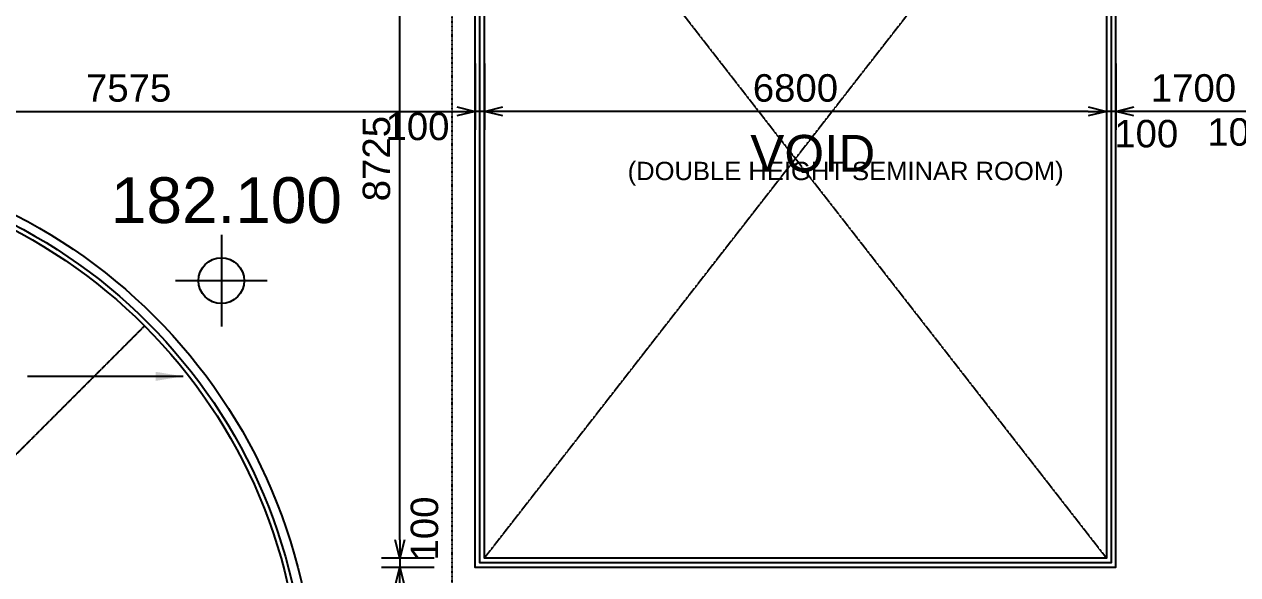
# Model space of a CAD drawing. Header units: millimetres. Extents: x 493 to 50177, y 313 to 55316.
# Drawn here: x 24610 to 37873, y 23605 to 29615 of the extents above; entities that cross this region are included whole.
import ezdxf

# ---------------------------------------------------------------- set-up
doc = ezdxf.new("R2010")
doc.units = ezdxf.units.MM
doc.linetypes.add('CENTER', pattern=[50.8, 31.75, -6.35, 6.35, -6.35])
doc.linetypes.add('DASHDOT', pattern=[1, 0.5, -0.25, 0, -0.25])
doc.layers.get('0').update_dxf_attribs({"color": 8})
doc.layers.get('Defpoints').update_dxf_attribs({"color": 8})
for name, color, linetype in [('DLN020__', 8, 'DASHDOT'), ('DLN030', 8, 'Continuous'), ('DLN032__', 8, 'Continuous'), ('DLN040__', 8, 'Continuous'), ('DLN041_1', 8, 'Continuous'), ('DLN041__', 8, 'Continuous'), ('DLN324__', 8, 'Continuous'), ('DLN327__', 8, 'CENTER'), ('LEVEL', 8, 'Continuous')]:
    doc.layers.add(name, color=color, linetype=linetype)
doc.styles.add('ROMANS', font='swissl.ttf')
doc.styles.add('SWIS721LT450', font='swissl.ttf')
doc.styles.add('SWIS721LT750', font='swissl.ttf')
doc.dimstyles.new('INTDIM', dxfattribs={"dimscale": 200, "dimtxt": 2.25, "dimasz": 1.5, "dimexe": 1, "dimexo": 0, "dimgap": 1, "dimtad": 1, "dimdec": 0, "dimrnd": 1, "dimzin": 1, "dimdsep": 46, "dimtxsty": 'SWIS721LT450', "dimcen": 1, "dimclrd": 256, "dimclre": 256, "dimclrt": 256, "dimaunit": 1, "dimadec": 3, "dimazin": 0, "dimtfac": 1, "dimtdec": 0, "dimtix": 1, "dimtmove": 2, "dimatfit": 0, "dimfxl": 1, "dimtolj": 1, "dimtzin": 0, "dimarcsym": 0})

# ---------------------------------------------------------------- blocks, each defined once
blk = doc.blocks.new('ELEX')
at = {"layer": 'DLN032__'}
for p, q in [((0, 0.5), (0, -0.5)), ((0.5, 0), (-0.5, 0))]:
    blk.add_line(p, q, dxfattribs=at)
blk.add_circle((0, 0), 0.25, dxfattribs=at)
at = {"layer": 'DLN032__', "style": 'ROMANS'}
blk.add_attdef('ELEX', (0.257, 0.354), '', height=0.5, dxfattribs=at)
blk = doc.blocks.new('DIMARR')
for p, q in [((-1, 0.25), (0, 0)), ((-1, 0), (0, 0)), ((0, 0), (-1, -0.25))]:
    blk.add_line(p, q)
blk = doc.blocks.new('*D247')
at = {"layer": 'Defpoints', "color": 0, "transparency": 16777216}
for p in [(21964, 29387), (29539, 29387), (29539, 28664)]:
    blk.add_point(p, dxfattribs=at)
at = {"layer": 'DLN030', "lineweight": -2, "transparency": 16777216}
for p, q in [((21964, 29187), (21964, 28464)), ((29539, 29187), (29539, 28464)), ((22164, 28664), (29339, 28664))]:
    blk.add_line(p, q, dxfattribs=at)
at = {"layer": 'DLN030', "lineweight": -2, "transparency": 16777216, "xscale": 200, "yscale": 200, "zscale": 200, "rotation": 180}
blk.add_blockref('DIMARR', (21964, 28664), dxfattribs=at)
at = {"layer": 'DLN030', "lineweight": -2, "transparency": 16777216, "xscale": 200, "yscale": 200, "zscale": 200}
blk.add_blockref('DIMARR', (29539, 28664), dxfattribs=at)
at = {"layer": 'DLN030', "transparency": 16777216, "insert": (25751, 28918), "char_height": 300, "attachment_point": 5, "style": 'SWIS721LT450'}
blk.add_mtext('\\A1;7575', dxfattribs=at)
blk = doc.blocks.new('*D248')
at = {"layer": 'Defpoints', "color": 0, "transparency": 16777216}
for p in [(36539, 29387), (38239, 29387), (36539, 28664)]:
    blk.add_point(p, dxfattribs=at)
at = {"layer": 'DLN030', "lineweight": -2, "transparency": 16777216}
for p, q in [((36539, 29187), (36539, 28464)), ((38239, 29187), (38239, 28464)), ((38039, 28664), (36739, 28664))]:
    blk.add_line(p, q, dxfattribs=at)
at = {"layer": 'DLN030', "lineweight": -2, "transparency": 16777216, "xscale": 200, "yscale": 200, "zscale": 200, "rotation": 180}
blk.add_blockref('DIMARR', (36539, 28664), dxfattribs=at)
at = {"layer": 'DLN030', "lineweight": -2, "transparency": 16777216, "xscale": 200, "yscale": 200, "zscale": 200}
blk.add_blockref('DIMARR', (38239, 28664), dxfattribs=at)
at = {"layer": 'DLN030', "transparency": 16777216, "insert": (37389, 28918), "char_height": 300, "attachment_point": 5, "style": 'SWIS721LT450'}
blk.add_mtext('\\A1;1700', dxfattribs=at)
blk = doc.blocks.new('*D249')
at = {"layer": 'Defpoints', "color": 0, "transparency": 16777216}
for p in [(38239, 29387), (38339, 29387), (38239, 28664)]:
    blk.add_point(p, dxfattribs=at)
at = {"layer": 'DLN030', "lineweight": -2, "transparency": 16777216}
for p, q in [((38239, 29187), (38239, 28464)), ((38339, 29187), (38339, 28464)), ((38339, 28664), (38239, 28664))]:
    blk.add_line(p, q, dxfattribs=at)
at = {"layer": 'DLN030', "transparency": 16777216, "insert": (37890, 28437), "char_height": 300, "attachment_point": 5, "style": 'SWIS721LT450'}
blk.add_mtext('\\A1;100', dxfattribs=at)
blk = doc.blocks.new('*D252')
at = {"layer": 'Defpoints', "color": 0, "transparency": 16777216}
for p in [(28715, 32510), (29289, 32510), (29289, 23785)]:
    blk.add_point(p, dxfattribs=at)
at = {"layer": 'DLN030', "lineweight": -2, "transparency": 16777216}
for p, q in [((29089, 32510), (28515, 32510)), ((28715, 23985), (28715, 32310)), ((29089, 23785), (28515, 23785))]:
    blk.add_line(p, q, dxfattribs=at)
at = {"layer": 'DLN030', "lineweight": -2, "transparency": 16777216, "xscale": 200, "yscale": 200, "zscale": 200}
for p, rotation in [((28715, 32510), 90), ((28715, 23785), 270)]:
    blk.add_blockref('DIMARR', p, dxfattribs=dict(at, rotation=rotation))
at = {"layer": 'DLN030', "transparency": 16777216, "insert": (28461, 28148), "char_height": 300, "attachment_point": 5, "rotation": 90, "style": 'SWIS721LT450'}
blk.add_mtext('\\A1;8725', dxfattribs=at)
blk = doc.blocks.new('*D253')
at = {"layer": 'Defpoints', "color": 0, "transparency": 16777216}
for p in [(29289, 23785), (28715, 23685), (29289, 23685)]:
    blk.add_point(p, dxfattribs=at)
at = {"layer": 'DLN030', "lineweight": -2, "transparency": 16777216}
for p, q in [((29089, 23785), (28515, 23785)), ((28715, 23785), (28715, 23685)), ((29089, 23685), (28515, 23685))]:
    blk.add_line(p, q, dxfattribs=at)
at = {"layer": 'DLN030', "transparency": 16777216, "insert": (28986, 24109), "char_height": 300, "attachment_point": 5, "rotation": 90, "style": 'SWIS721LT450'}
blk.add_mtext('\\A1;100', dxfattribs=at)
blk = doc.blocks.new('*D254')
at = {"layer": 'Defpoints', "color": 0, "transparency": 16777216}
for p in [(29289, 23685), (28715, 22185), (29289, 22185)]:
    blk.add_point(p, dxfattribs=at)
at = {"layer": 'DLN030', "lineweight": -2, "transparency": 16777216}
for p, q in [((29089, 23685), (28515, 23685)), ((28715, 23485), (28715, 22385)), ((29089, 22185), (28515, 22185))]:
    blk.add_line(p, q, dxfattribs=at)
at = {"layer": 'DLN030', "lineweight": -2, "transparency": 16777216, "xscale": 200, "yscale": 200, "zscale": 200}
for p, rotation in [((28715, 23685), 90), ((28715, 22185), 270)]:
    blk.add_blockref('DIMARR', p, dxfattribs=dict(at, rotation=rotation))
at = {"layer": 'DLN030', "transparency": 16777216, "insert": (28461, 22935), "char_height": 300, "attachment_point": 5, "rotation": 90, "style": 'SWIS721LT450'}
blk.add_mtext('\\A1;1500', dxfattribs=at)
blk = doc.blocks.new('*D306')
at = {"layer": 'Defpoints', "color": 0, "transparency": 16777216}
for p in [(36439, 29387), (36539, 29387), (36439, 28664)]:
    blk.add_point(p, dxfattribs=at)
at = {"layer": 'DLN030', "lineweight": -2, "transparency": 16777216}
for p, q in [((36439, 29187), (36439, 28464)), ((36539, 29187), (36539, 28464)), ((36539, 28664), (36439, 28664))]:
    blk.add_line(p, q, dxfattribs=at)
at = {"layer": 'DLN030', "transparency": 16777216, "insert": (36873, 28419), "char_height": 300, "attachment_point": 5, "rotation": 0, "style": 'SWIS721LT450'}
blk.add_mtext('\\A1;100', dxfattribs=at)
blk = doc.blocks.new('*D307')
at = {"layer": 'Defpoints', "color": 0, "transparency": 16777216}
for p in [(29639, 29387), (36439, 29387), (29639, 28664)]:
    blk.add_point(p, dxfattribs=at)
at = {"layer": 'DLN030', "lineweight": -2, "transparency": 16777216}
for p, q in [((29639, 29187), (29639, 28464)), ((36439, 29187), (36439, 28464)), ((36239, 28664), (29839, 28664))]:
    blk.add_line(p, q, dxfattribs=at)
at = {"layer": 'DLN030', "lineweight": -2, "transparency": 16777216, "xscale": 200, "yscale": 200, "zscale": 200, "rotation": 180}
blk.add_blockref('DIMARR', (29639, 28664), dxfattribs=at)
at = {"layer": 'DLN030', "lineweight": -2, "transparency": 16777216, "xscale": 200, "yscale": 200, "zscale": 200}
blk.add_blockref('DIMARR', (36439, 28664), dxfattribs=at)
at = {"layer": 'DLN030', "transparency": 16777216, "insert": (33039, 28918), "char_height": 300, "attachment_point": 5, "style": 'SWIS721LT450'}
blk.add_mtext('\\A1;6800', dxfattribs=at)
blk = doc.blocks.new('*D308')
at = {"layer": 'Defpoints', "color": 0, "transparency": 16777216}
for p in [(29539, 29387), (29639, 29387), (29539, 28664)]:
    blk.add_point(p, dxfattribs=at)
at = {"layer": 'DLN030', "lineweight": -2, "transparency": 16777216}
for p, q in [((29539, 29187), (29539, 28464)), ((29639, 29187), (29639, 28464)), ((29639, 28664), (29539, 28664))]:
    blk.add_line(p, q, dxfattribs=at)
at = {"layer": 'DLN030', "transparency": 16777216, "insert": (28908, 28498), "char_height": 300, "attachment_point": 5, "style": 'SWIS721LT450'}
blk.add_mtext('\\A1;100', dxfattribs=at)

msp = doc.modelspace()

# ---------------------------------------------------------------- linework, layer by layer
at = {"layer": 'DLN020__'}
msp.add_line((29288.6, 5956.3), (29288.6, 51206.3), dxfattribs=at)
at = {"layer": 'DLN324__'}
for points in [[(36538.6, 32510), (36538.6, 23685), (29538.6, 23685), (29538.6, 32510)], [(36488.6, 32510), (36488.6, 23735), (29588.6, 23735), (29588.6, 32510)], [(36438.6, 32510), (36438.6, 23785), (29638.6, 23785), (29638.6, 32510)]]:
    msp.add_lwpolyline(points, dxfattribs=at)
at = {"layer": 'DLN324__', "ltscale": 0.05}
msp.add_circle((21788.6, 22185), 6000, dxfattribs=at)
at = {"layer": 'DLN324__'}
for radius in [5900, 5850]:
    msp.add_circle((21788.6, 22185), radius, dxfattribs=at)
at = {"layer": 'DLN327__', "ltscale": 0.03}
for p, q in [((29638.6, 23785), (36438.6, 32510)), ((29638.6, 32510), (36438.6, 23785))]:
    msp.add_line(p, q, dxfattribs=at)
at = {"layer": 'DLN327__', "ltscale": 0.02}
msp.add_line((17652.1, 18048.4), (25925.2, 26321.6), dxfattribs=at)

# ---------------------------------------------------------------- block references
at = {"layer": 'DLN032__'}
ref = msp.add_blockref('ELEX', (26764.3, 26815.6), dxfattribs=dict(at, xscale=1000, yscale=1000, zscale=1000))
ref.add_attrib('ELEX', '182.100', (25557.7, 27444.7), dxfattribs={"layer": 'LEVEL', "height": 500, "style": 'ROMANS'})

# ---------------------------------------------------------------- texts
at = {"layer": 'DLN041_1', "style": 'SWIS721LT750'}
msp.add_text('VOID', height=400, dxfattribs=at).set_placement((32545, 28006.9))
at = {"layer": 'DLN041__', "style": 'SWIS721LT750'}
msp.add_text('(DOUBLE HEIGHT SEMINAR ROOM)', height=200, dxfattribs=at).set_placement((31204.9, 27913.6))

# ---------------------------------------------------------------- dimensions: what is measured, and where the dimension line sits
at = {"layer": 'DLN030'}
for base, p1, p2, angle, picture, middle in [((28715.3, 32510), (29288.6, 23785), (29288.6, 32510), 270, '*D252', (28461.2, 28147.5)), ((29538.6, 28664), (21963.6, 29387.1), (29538.6, 29387.1), 180, '*D247', (25751.1, 28918.2)), ((28715.3, 22185), (29288.6, 23685), (29288.6, 22185), 90, '*D254', (28461.2, 22935))]:
    dim = msp.add_linear_dim(base=base, p1=p1, p2=p2, angle=angle, dimstyle='INTDIM', override={"dimscale": 1, "dimtxt": 300, "dimasz": 200, "dimexe": 200, "dimexo": 200, "dimgap": 100, "dimrnd": 0, "dimzin": 0, "dimblk": 'DIMARR', "dimcen": 200, "dimclrt": 256}, dxfattribs=at)
    dim.commit()
    dim.dimension.update_dxf_attribs({"geometry": picture, "text_midpoint": middle})
for base, p1, p2, picture, middle in [((29538.6, 28664), (29638.6, 29387.1), (29538.6, 29387.1), '*D308', (28907.6, 28498.2)), ((38238.6, 28664), (38338.6, 29387.1), (38238.6, 29387.1), '*D249', (37890, 28437.5))]:
    dim = msp.add_linear_dim(base=base, p1=p1, p2=p2, dimstyle='INTDIM', override={"dimscale": 1, "dimtxt": 300, "dimasz": 200, "dimexe": 200, "dimexo": 200, "dimgap": 100, "dimrnd": 0, "dimzin": 0, "dimblk": 'DIMARR', "dimcen": 200, "dimclrt": 256}, dxfattribs=at)
    dim.commit()
    dim.dimension.update_dxf_attribs({"geometry": picture, "text_midpoint": middle, "dimtype": 160})
for base, p1, p2, picture, middle in [((29638.6, 28664), (36438.6, 29387.1), (29638.6, 29387.1), '*D307', (33038.6, 28918.2)), ((36538.6, 28664), (38238.6, 29387.1), (36538.6, 29387.1), '*D248', (37388.6, 28918.2))]:
    dim = msp.add_linear_dim(base=base, p1=p1, p2=p2, dimstyle='INTDIM', override={"dimscale": 1, "dimtxt": 300, "dimasz": 200, "dimexe": 200, "dimexo": 200, "dimgap": 100, "dimrnd": 0, "dimzin": 0, "dimblk": 'DIMARR', "dimcen": 200, "dimclrt": 256}, dxfattribs=at)
    dim.commit()
    dim.dimension.update_dxf_attribs({"geometry": picture, "text_midpoint": middle})
for base, p1, p2, angle, picture, middle, dimtype in [((36438.6, 28664), (36538.6, 29387.1), (36438.6, 29387.1), 180, '*D306', (36872.7, 28419.5), 161), ((28715.3, 23685), (29288.6, 23785), (29288.6, 23685), 90, '*D253', (28986.4, 24108.6), 160)]:
    dim = msp.add_linear_dim(base=base, p1=p1, p2=p2, angle=angle, dimstyle='INTDIM', override={"dimscale": 1, "dimtxt": 300, "dimasz": 200, "dimexe": 200, "dimexo": 200, "dimgap": 100, "dimrnd": 0, "dimzin": 0, "dimblk": 'DIMARR', "dimcen": 200, "dimclrt": 256}, dxfattribs=at)
    dim.commit()
    dim.dimension.update_dxf_attribs({"geometry": picture, "text_midpoint": middle, "dimtype": dimtype})

# ---------------------------------------------------------------- leaders
at = {"layer": 'DLN040__'}
msp.add_leader([(26347, 25771), (24645.9, 25771)], dimstyle='INTDIM', override={"dimgap": 1, "dimtad": 0}, dxfattribs=at)

doc.saveas('drawing.dxf')
